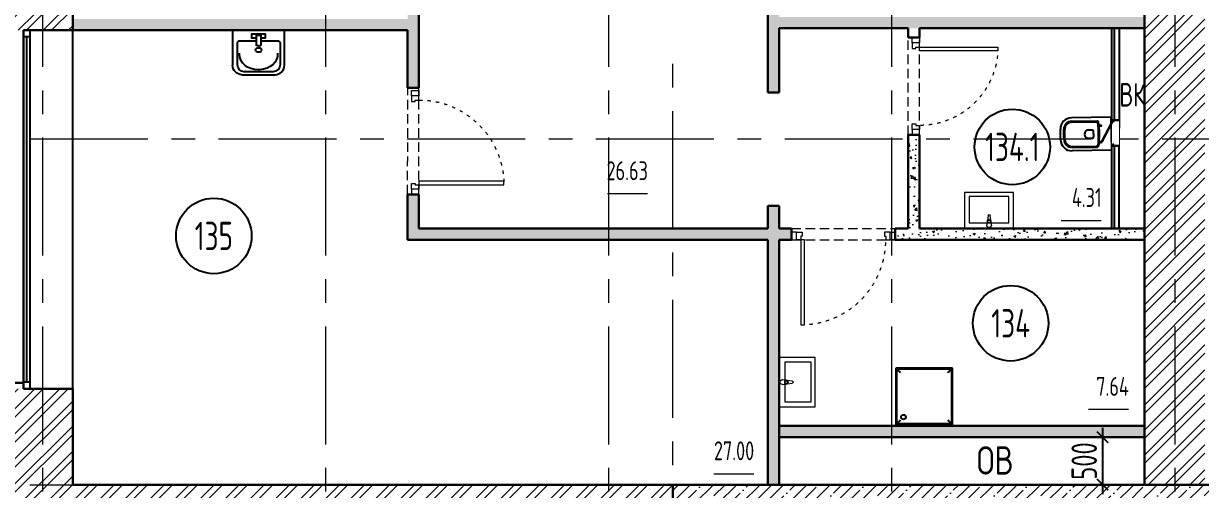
# Model space of a CAD drawing. Header units: millimetres. Extents: x -265044 to 366616, y 0 to 292181.
# Drawn here: x -212435 to -199961, y 82636 to 87572 of the extents above; entities that cross this region are included whole.
import ezdxf
from ezdxf import colors
from ezdxf.entities.mleader import LeaderData, LeaderLine
from ezdxf.enums import TextEntityAlignment as Align
from ezdxf.math import Vec2, Vec3

# ---------------------------------------------------------------- set-up
doc = ezdxf.new("R2010")
doc.units = ezdxf.units.MM
doc.header["$MEASUREMENT"] = 0
doc.set_wipeout_variables(frame=1)
doc.header["$PDMODE"] = 3
doc.header["$PDSIZE"] = -4
for name, pattern in [('ACAD_ISO03W100', [30, 12, -18]), ('ADSK_Штриховая_ш2 п1', [3, 2, -1]), ('CENTER', [2, 1.25, -0.25, 0.25, -0.25])]:
    doc.linetypes.add(name, pattern=pattern)
doc.layers.get('0').update_dxf_attribs({"color": 250, "lineweight": 9})
doc.layers.get('Defpoints').update_dxf_attribs({"color": 6})
for name, color, linetype, lineweight in [('АР_Двери', 5, 'Continuous', 18), ('АР_Маркер экспликации', 239, 'Continuous', 13), ('АР_Номер помещения', 1, 'Continuous', 25), ('АР_Оси', 193, 'Continuous', 9), ('АР_Отметки', 250, 'Continuous', 15), ('АР_Перегородки газоблок', 165, 'Continuous', 30), ('АР_Перегородки газоблок_Штрих', 165, 'Continuous', 5), ('АР_Помещения_площадь', 19, 'Continuous', 9), ('АР_Сущ Несущая стена', 202, 'Continuous', 30), ('АР_тонкая линия', 250, 'Continuous', 0), ('АР_Штриховка кирпич', 250, 'Continuous', 9), ('АР_Штриховка монолит', 250, 'Continuous', 9), ('Размер шахт', 95, 'Continuous', 9)]:
    doc.layers.add(name, color=color, linetype=linetype, lineweight=lineweight)
for name, color, linetype in [('АР_новое окно', 160, 'Continuous'), ('АР_Отверстия', 251, 'Continuous'), ('ТХ_сантехника', 253, 'Continuous')]:
    doc.layers.add(name, color=color, linetype=linetype)
doc.styles.add('ICOCPEUR', font='isocpeur.ttf')
doc.styles.add('ISOCPEUR', font='isocpeur.ttf', dxfattribs={"width": 0.7})
doc.styles.get("Standard").update_dxf_attribs({"font": 'isocpeur.ttf'})
doc.dimstyles.new('R_100', dxfattribs={"dimtxt": 270, "dimasz": 120, "dimexe": 100, "dimexo": 0, "dimgap": 60, "dimtad": 1, "dimdec": 0, "dimrnd": 5, "dimzin": 0, "dimdsep": 46, "dimtxsty": 'ISOCPEUR', "dimblk": 'ARCHTICK', "dimcen": 0, "dimdle": 100, "dimclrd": 256, "dimclre": 256, "dimclrt": 256, "dimadec": 0, "dimazin": 0, "dimtfac": 2, "dimtdec": 0, "dimtofl": 0, "dimtmove": 1, "dimatfit": 3, "dimfxl": 1, "dimtvp": 3, "dimtolj": 1, "dimtzin": 0, "dimarcsym": 0})
pattern_1 = [(50, (0, 0), (215.17805, -18.82564), [22.5, -247.5]), (355, (0, 0), (-41.6254, 225.65764), [18, -198]), (100.45144, (17.93, -1.57), (173.55265, 206.832), [19.12206, -210.34263]), (46.1842, (0, 60), (320.1724, -49.65578), [33.75, -371.25]), (96.63564, (26.68, 55.86), (280.3986, 292.2356), [28.6831, -315.51413]), (351.18416, (0, 60), (280.3986, 292.2356), [27, -297]), (21, (30, 45), (179.07212, -120.78567), [22.5, -247.5]), (326, (30, 45), (72.9946, 217.54501), [18, -198]), (71.45144, (44.92, 34.93), (252.06671, 96.75935), [19.12206, -210.34263]), (37.5, (0, 0), (3.647957, 99.868156), [0, -195.6, 0, -201, 0, -198.75]), (7.5, (0, 0), (78.92086, 118.323514), [0, -114.6, 0, -191.1, 0, -75.75]), (327.5, (-66.9, 0), (160.14673, -6.766462), [0, -75, 0, -234, 0, -310.5]), (317.5, (-96.9, 0), (174.95585, 30.031495), [0, -97.5, 0, -155.4, 0, -220.5])]
pattern_2 = [(45, (-1163480.52, 164822.8), (-132.58252, 132.58252), []), (45, (-1163392.13, 164822.8), (-132.58252, 132.58252), [])]

# ---------------------------------------------------------------- blocks, each defined once
blk = doc.blocks.new('*U14')
at = {"color": 8}
blk.add_lwpolyline([(100, 80), (100, 980), (140, 980), (140, 80)], close=True, dxfattribs=at)
for points in [[(0, 0), (0, 80), (55, 80), (55, 0), (0, 0)], [(55, 80), (55, 0), (115, 0), (115, 40), (100, 40), (100, 80), (55, 80)], [(1045, 80), (1045, 0), (985, 0), (985, 40), (1000, 40), (1000, 80), (1045, 80)], [(1100, 0), (1100, 80), (1045, 80), (1045, 0), (1100, 0)]]:
    blk.add_lwpolyline(points, dxfattribs=at)
at = {"color": 8, "linetype": 'ACAD_ISO03W100', "ltscale": 3}
blk.add_arc((100, 80), 900, 0, 90, dxfattribs=at)
blk = doc.blocks.new('*U1034')
at = {"color": 8}
blk.add_lwpolyline([(-100, 80), (-100, 910), (-140, 910), (-140, 80)], close=True, dxfattribs=at)
for points in [[(-1030, 0), (-1030, 80), (-975, 80), (-975, 0), (-1030, 0)], [(-975, 80), (-975, 0), (-915, 0), (-915, 40), (-930, 40), (-930, 80), (-975, 80)], [(-55, 80), (-55, 0), (-115, 0), (-115, 40), (-100, 40), (-100, 80), (-55, 80)], [(0, 0), (0, 80), (-55, 80), (-55, 0), (0, 0)]]:
    blk.add_lwpolyline(points, dxfattribs=at)
at = {"color": 8, "linetype": 'ACAD_ISO03W100', "ltscale": 3}
blk.add_arc((-100, 80), 830, 90, 180, dxfattribs=at)
blk = doc.blocks.new('*U13')
at = {"color": 8}
blk.add_lwpolyline([(-100, 80), (-100, 980), (-140, 980), (-140, 80)], close=True, dxfattribs=at)
for points in [[(-1100, 0), (-1100, 80), (-1045, 80), (-1045, 0), (-1100, 0)], [(-1045, 80), (-1045, 0), (-985, 0), (-985, 40), (-1000, 40), (-1000, 80), (-1045, 80)], [(-55, 80), (-55, 0), (-115, 0), (-115, 40), (-100, 40), (-100, 80), (-55, 80)], [(0, 0), (0, 80), (-55, 80), (-55, 0), (0, 0)]]:
    blk.add_lwpolyline(points, dxfattribs=at)
at = {"color": 8, "linetype": 'ACAD_ISO03W100', "ltscale": 3}
blk.add_arc((-100, 80), 900, 90, 180, dxfattribs=at)
blk = doc.blocks.new('*U161')
at = {"layer": 'АР_новое окно', "color": 8, "lineweight": 20}
for p, q in [((0, 3800), (-70, 3800)), ((0, 0), (-70, 0))]:
    blk.add_line(p, q, dxfattribs=at)
at = {"layer": 'АР_новое окно', "color": 8}
for p, q in [((-70, 3800), (-70, 0)), ((-70, 0), (-70, 3800)), ((0, 3800), (0, 0)), ((0, 3730), (-70, 3730)), ((-35, 3730), (-35, 70)), ((0, 70), (-70, 70))]:
    blk.add_line(p, q, dxfattribs=at)
blk = doc.blocks.new('*U69')
at = {"layer": 'АР_Номер помещения', "color": 8}
blk.add_circle((-16128, 3137), 400, dxfattribs=at)
at = {"layer": 'АР_Помещения_площадь', "color": 8}
blk.add_line((-15567, -841), (-15989, -841), dxfattribs=at)
at = {"color": 8, "style": 'ISOCPEUR', "width": 0.7, "flags": 1}
blk.add_attdef('КАТЕГОРИЯ', (-499, -2092), '', height=250, dxfattribs=at)
at = {"layer": 'АР_Номер помещения', "color": 8, "style": 'ISOCPEUR', "width": 0.7}
blk.add_attdef('НОМЕР_ПОМЕЩЕНИЯ', text='', height=300, dxfattribs=at).set_placement((-16128, 3137), align=Align.MIDDLE_CENTER)
at = {"layer": 'АР_Помещения_площадь', "color": 8, "lineweight": 30, "width": 0.7, "flags": 104}
blk.add_attdef('ИМЯ_ПОМЕЩЕНИЯ', text='', height=100, dxfattribs=at).set_placement((158, 1217), align=Align.MIDDLE_CENTER)
at = {"layer": 'АР_Помещения_площадь', "color": 8, "style": 'ISOCPEUR', "width": 0.7}
blk.add_attdef('ПЛОЩАДЬ_ПОМЕЩЕНИЯ', text='', height=200, dxfattribs=at).set_placement((-15562, -595), align=Align.MIDDLE_RIGHT)
blk = doc.blocks.new('*U70')
at = {"layer": 'АР_Номер помещения', "color": 8}
blk.add_circle((-18503, 2894), 400, dxfattribs=at)
at = {"layer": 'АР_Помещения_площадь', "color": 8}
blk.add_line((-12781, 371), (-13203, 371), dxfattribs=at)
at = {"color": 8, "style": 'ISOCPEUR', "width": 0.7, "flags": 1}
blk.add_attdef('КАТЕГОРИЯ', (-499, -2092), '', height=250, dxfattribs=at)
at = {"layer": 'АР_Номер помещения', "color": 8, "style": 'ISOCPEUR', "width": 0.7}
blk.add_attdef('НОМЕР_ПОМЕЩЕНИЯ', text='', height=300, dxfattribs=at).set_placement((-18503, 2894), align=Align.MIDDLE_CENTER)
at = {"layer": 'АР_Помещения_площадь', "color": 8, "lineweight": 30, "width": 0.7, "flags": 104}
blk.add_attdef('ИМЯ_ПОМЕЩЕНИЯ', text='', height=100, dxfattribs=at).set_placement((158, 1217), align=Align.MIDDLE_CENTER)
at = {"layer": 'АР_Помещения_площадь', "color": 8, "style": 'ISOCPEUR', "width": 0.7}
blk.add_attdef('ПЛОЩАДЬ_ПОМЕЩЕНИЯ', text='', height=200, dxfattribs=at).set_placement((-12776, 618), align=Align.MIDDLE_RIGHT)
blk = doc.blocks.new('_ArchTick')
at = {"color": 8, "linetype": 'ByBlock', "const_width": 0.15}
blk.add_lwpolyline([(-0.5, -0.5), (0.5, 0.5)], dxfattribs=at)
blk = doc.blocks.new('*D605')
at = {"layer": 'Defpoints', "color": 0, "lineweight": 13, "ltscale": 100, "transparency": 16777216}
for p in [(-201091, 83188), (-201141, 82686), (-200998, 82686)]:
    blk.add_point(p, dxfattribs=at)
at = {"layer": 'Размер шахт', "color": 8, "lineweight": -2, "ltscale": 100, "transparency": 16777216}
for p, q in [((-200998, 83288), (-200998, 82586)), ((-201091, 83188), (-200898, 83188)), ((-201141, 82686), (-200898, 82686))]:
    blk.add_line(p, q, dxfattribs=at)
at = {"layer": 'Размер шахт', "color": 8, "lineweight": -2, "ltscale": 100, "transparency": 16777216, "xscale": 120, "yscale": 120, "zscale": 120}
for p, rotation in [((-200998, 83188), 90), ((-200998, 82686), 270)]:
    blk.add_blockref('_ArchTick', p, dxfattribs=dict(at, rotation=rotation))
at = {"layer": 'Размер шахт', "color": 8, "ltscale": 100, "transparency": 16777216, "insert": (-201193, 82937), "char_height": 270, "attachment_point": 5, "rotation": 90, "style": 'ISOCPEUR'}
blk.add_mtext('\\A1;500', dxfattribs=at)
blk = doc.blocks.new('унитаз поликлиники')
at = {"color": 8}
for p, q in [((0, 175), (0, -175)), ((0, 175), (420, 175)), ((420, 139), (150, 139)), ((420, 129), (157, 129)), ((126, 87), (100, 87)), ((112, 73), (112, 100)), ((192, -34), (192, 34)), ((242, 44), (202, 44)), ((494, 57), (494, -57)), ((504, 55), (504, -55)), ((540, 55), (540, -55)), ((126, -87), (99, -86)), ((112, -73), (112, -100)), ((242, -44), (202, -44)), ((0, -175), (420, -175)), ((420, -139), (148, -139)), ((420, -129), (155, -129))]:
    blk.add_line(p, q, dxfattribs=at)
for centre, radius, start, end in [((420, 55), 120, 0, 90), ((420, 55), 83.5, 359.8619, 90.3335), ((420, 55), 74, 0, 90), ((242, 0), 43.7, 270, 90), ((420, -55), 120, 270, 0), ((420, -55), 84, 270, 0), ((420, -55), 74, 270, 358.4018)]:
    blk.add_arc(centre, radius, start, end, dxfattribs=at)
at = {"color": 8, "extrusion": (0, 0, -1)}
for centre, major_axis, ratio, start_param, end_param in [((1158, 0), (-731, -726), 0.993775, 0.659849, 0.910919), ((150, 127), (-5.6, -10.5), 0.821373, 1.269211, 2.570669), ((154, 120), (-5.61, -7.72), 0.798093, 1.232924, 2.686723), ((112, 87), (3.55, 3.55), 1, 5.504025, 11.78721), ((984, 0), (-23, -941), 0.89728, 1.422258, 1.677847), ((155, -117), (5.3, -10.4), 0.842984, 0.549902, 1.8819), ((202, -33), (4.12, -9.49), 0.964797, 0.42926, 1.943413), ((148, -127), (5.4, -10.4), 0.836443, 0.56114, 1.877577)]:
    blk.add_ellipse(centre, major_axis=major_axis, ratio=ratio, start_param=start_param, end_param=end_param, dxfattribs=at)
at = {"color": 8}
for centre, major_axis, ratio, start_param, end_param in [((202, 33), (4.12, 9.49), 0.964797, 0.42926, 1.943413), ((112, -87), (3.54, -3.55), 1, 5.504025, 11.78721)]:
    blk.add_ellipse(centre, major_axis=major_axis, ratio=ratio, start_param=start_param, end_param=end_param, dxfattribs=at)
blk = doc.blocks.new('Из_буфера27431')
at = {"color": 8, "linetype": 'Continuous', "lineweight": 5}
for p, q in [((-139, 11), (-86, 18)), ((-139, 11), (-86, 18)), ((-76, 21), (-34, 25)), ((-76, 21), (-34, 25)), ((-59, 14), (-74, 14)), ((-59, 14), (-74, 14)), ((-59, -14), (-59, 14)), ((-59, -14), (-59, 14)), ((-86, -18), (-139, -11)), ((-86, -18), (-139, -11)), ((-34, -25), (-76, -21)), ((-34, -25), (-76, -21)), ((-74, -14), (-59, -14)), ((-74, -14), (-59, -14))]:
    blk.add_line(p, q, dxfattribs=at)
for points in [[(0, -260), (-380, -260), (-380, 260), (0, 260)], [(-59, -210), (-339, -210), (-339, 210), (-59, 210)], [(-59, -210), (-339, -210), (-339, 210), (-59, 210)]]:
    blk.add_lwpolyline(points, close=True, dxfattribs=at)
for centre, radius, start, end in [((-137, 0), 11.2, 97.1389, 262.8611), ((-137, 0), 11.2, 97.1389, 262.8611), ((-74, 0), 21.1, 122.771, 237.229), ((-74, 0), 21.1, 122.771, 237.229), ((-74, 0), 13.6, 90, 270), ((-74, 0), 13.6, 90, 270), ((-74, 0), 21.1, 95.1696, 122.771), ((-74, 0), 21.1, 95.1696, 122.771), ((-34, 0), 25, 270, 90), ((-34, 0), 25, 270, 90), ((-74, 0), 21.1, 237.229, 264.8304), ((-74, 0), 21.1, 237.229, 264.8304)]:
    blk.add_arc(centre, radius, start, end, dxfattribs=at)
blk = doc.blocks.new('Из_буфера30949')
at = {"color": 8}
for p, q in [((-600, 0), (-600, 600)), ((-600, 600), (0, 600)), ((-590, 590), (-590, 10)), ((-10, 590), (-590, 590)), ((-10, 10), (-10, 590)), ((0, 600), (0, 0)), ((0, 0), (-600, 0)), ((-590, 10), (-10, 10))]:
    blk.add_line(p, q, dxfattribs=at)
for start, end in [(90, 270), (270, 90)]:
    blk.add_arc((-80, 80), 25, start, end, dxfattribs=at)
for points, knots in [([(-550, 550), (-553, 554), (-559, 559), (-565, 565), (-569, 569), (-572, 572), (-575, 575), (-578, 578), (-580, 580), (-582, 582), (-585, 585), (-587, 587), (-589, 589), (-590, 590), (-590, 590)], [0, 0, 0, 0, 0.166667, 0.25, 0.333333, 0.375, 0.416667, 0.5, 0.541667, 0.583333, 0.666667, 0.75, 0.833333, 1, 1, 1, 1]), ([(-50, 550), (-46, 553), (-41, 559), (-35, 565), (-31, 569), (-28, 572), (-25, 575), (-22, 578), (-20, 580), (-18, 582), (-15, 585), (-13, 587), (-11, 589), (-10, 590), (-10, 590)], [0, 0, 0, 0, 0.166667, 0.25, 0.333333, 0.375, 0.416667, 0.5, 0.541667, 0.583333, 0.666667, 0.75, 0.833333, 1, 1, 1, 1]), ([(-550, 50), (-554, 47), (-559, 41), (-565, 35), (-569, 31), (-572, 28), (-575, 25), (-578, 22), (-580, 20), (-582, 18), (-585, 15), (-587, 13), (-589, 11), (-590, 10), (-590, 10)], [0, 0, 0, 0, 0.166667, 0.25, 0.333333, 0.375, 0.416667, 0.5, 0.541667, 0.583333, 0.666667, 0.75, 0.833333, 1, 1, 1, 1]), ([(-10, 10), (-10, 10), (-11, 11), (-13, 13), (-15, 15), (-18, 18), (-20, 20), (-22, 22), (-25, 25), (-28, 28), (-31, 31), (-35, 35), (-41, 41), (-47, 46), (-50, 50)], [-1, -1, -1, -1, -0.833333, -0.75, -0.666667, -0.583333, -0.541667, -0.5, -0.416667, -0.375, -0.333333, -0.25, -0.166667, 0, 0, 0, 0])]:
    blk.add_open_spline(points, degree=3, knots=knots, dxfattribs=at)
blk = doc.blocks.new('раковина большая')
at = {"color": 8}
for points in [[(0, 275), (-371, 275)], [(0, 275), (0, -275)], [(-439, -154), (-439, 154)], [(-365, 222), (-132, 222)], [(-111, 191), (-111, 21)], [(-164, 16), (-159, 21), (-53, 21), (-53, -26), (-159, -26)], [(-79, -26), (-79, -74), (-42, -74), (-42, 74), (-79, 74), (-79, 21)], [(-111, -26), (-111, -196)], [(-132, -228), (-365, -228)]]:
    blk.add_lwpolyline(points, dxfattribs=at)
blk.add_lwpolyline([(-471, 175), (-471, -175, 0.414612), (-371, -275), (0, -275)], format="xyb", dxfattribs=at)
for points in [[(-471, 175), (-471, 228), (-424, 275), (-371, 275)], [(-439, 154), (-439, 191), (-408, 222), (-365, 222)], [(-418, 0), (-418, 116), (-344, 206), (-254, 201)], [(-254, 201), (-249, 201), (-249, 201), (-244, 201)], [(-132, 222), (-122, 222), (-111, 212), (-111, 191)], [(-418, -11), (-418, -11), (-418, -5), (-418, 0)], [(-233, 0), (-233, 16), (-222, 32), (-212, 32)], [(-212, -32), (-222, -32), (-233, -21), (-233, 0)], [(-212, 32), (-196, 32), (-185, 16), (-185, 0)], [(-185, 0), (-185, -21), (-196, -32), (-212, -32)], [(-159, -26), (-169, -16), (-169, 0), (-164, 16)], [(-244, -201), (-339, -212), (-413, -127), (-418, -11)], [(-365, -228), (-408, -228), (-439, -196), (-439, -154)], [(-111, -196), (-111, -212), (-122, -228), (-132, -228)]]:
    blk.add_open_spline(points, degree=3, dxfattribs=at)
blk = doc.blocks.new('*U922')
at = {"layer": 'АР_Номер помещения', "color": 8}
blk.add_circle((-17373, 1251), 400, dxfattribs=at)
at = {"layer": 'АР_Помещения_площадь', "color": 8}
blk.add_line((-16432, 469), (-16854, 469), dxfattribs=at)
at = {"color": 8, "style": 'ISOCPEUR', "width": 0.7, "flags": 1}
blk.add_attdef('КАТЕГОРИЯ', (-499, -2092), '', height=250, dxfattribs=at)
at = {"layer": 'АР_Номер помещения', "color": 8, "style": 'ISOCPEUR', "width": 0.7}
blk.add_attdef('НОМЕР_ПОМЕЩЕНИЯ', text='', height=300, dxfattribs=at).set_placement((-17373, 1251), align=Align.MIDDLE_CENTER)
at = {"layer": 'АР_Помещения_площадь', "color": 8, "lineweight": 30, "width": 0.7, "flags": 104}
blk.add_attdef('ИМЯ_ПОМЕЩЕНИЯ', text='', height=100, dxfattribs=at).set_placement((158, 1217), align=Align.MIDDLE_CENTER)
at = {"layer": 'АР_Помещения_площадь', "color": 8, "style": 'ISOCPEUR', "width": 0.7}
blk.add_attdef('ПЛОЩАДЬ_ПОМЕЩЕНИЯ', text='', height=200, dxfattribs=at).set_placement((-16427, 716), align=Align.MIDDLE_RIGHT)
blk = doc.blocks.new('*U923')
at = {"layer": 'АР_Номер помещения', "color": 8}
blk.add_circle((-17741, 1625), 400, dxfattribs=at)
at = {"layer": 'АР_Помещения_площадь', "color": 8}
blk.add_line((-16493, 710), (-16915, 710), dxfattribs=at)
at = {"color": 8, "style": 'ISOCPEUR', "width": 0.7, "flags": 1}
blk.add_attdef('КАТЕГОРИЯ', (-499, -2092), '', height=250, dxfattribs=at)
at = {"layer": 'АР_Номер помещения', "color": 8, "style": 'ISOCPEUR', "width": 0.7}
blk.add_attdef('НОМЕР_ПОМЕЩЕНИЯ', text='', height=300, dxfattribs=at).set_placement((-17741, 1625), align=Align.MIDDLE_CENTER)
at = {"layer": 'АР_Помещения_площадь', "color": 8, "lineweight": 30, "width": 0.7, "flags": 104}
blk.add_attdef('ИМЯ_ПОМЕЩЕНИЯ', text='', height=100, dxfattribs=at).set_placement((158, 1217), align=Align.MIDDLE_CENTER)
at = {"layer": 'АР_Помещения_площадь', "color": 8, "style": 'ISOCPEUR', "width": 0.7}
blk.add_attdef('ПЛОЩАДЬ_ПОМЕЩЕНИЯ', text='', height=200, dxfattribs=at).set_placement((-16488, 956), align=Align.MIDDLE_RIGHT)
blk = doc.blocks.new('_DotSmall')
at = {"color": 8, "linetype": 'ByBlock', "const_width": 0.5}
blk.add_lwpolyline([(-0.0625, 0, 1), (0.0625, 0, 1)], format="xyb", close=True, dxfattribs=at)
blk = doc.blocks.new('*U1544')
at = {"color": 8}
blk.add_wipeout([(-565, 60), (445, 60), (445, -218), (-565, -218)], dxfattribs=at)
for p, q in [((-530, 60), (-565, 60)), ((-550, 60), (-550, -10)), ((-550, -10), (-550, 60)), ((-510, 60), (-530, 60)), ((-510, 20), (-510, 60)), ((-500, 20), (-510, 20)), ((-500, -10), (-500, 20)), ((380, -10), (380, 20)), ((380, 20), (390, 20)), ((390, 20), (390, 60)), ((390, 60), (410, 60)), ((410, 60), (445, 60)), ((430, 60), (430, -10)), ((430, -10), (430, 60)), ((-565, -10), (-530, -10)), ((-530, -10), (-500, -10)), ((410, -10), (380, -10)), ((445, -10), (410, -10))]:
    blk.add_line(p, q, dxfattribs=at)
at = {"color": 8, "lineweight": 30}
for p, q in [((-565, 60), (-565, -218)), ((445, 60), (445, -218))]:
    blk.add_line(p, q, dxfattribs=at)
at = {"color": 8}
blk.add_lwpolyline([(389, 60), (370, 25), (-424, 448), (-406, 483)], close=True, dxfattribs=at)

msp = doc.modelspace()

# ---------------------------------------------------------------- hatches: boundary and pattern name
at = {"layer": 'АР_Перегородки газоблок_Штрих', "ltscale": 100}
h = msp.add_hatch(dxfattribs=at)
h.set_pattern_fill('AR-CONC', color=8, scale=30)
h.set_pattern_definition(pattern_1)
h.paths.add_polyline_path([(-204426.4, 91815.7), (-201957.5, 91815.7), (-201957.5, 91935.7), (-205778.8, 91935.7), (-205778.8, 91815.7), (-204546.4, 91815.7), (-204546.4, 86840.6), (-204426.4, 86840.6), (-204426.4, 87522.7), (-200554.9, 87522.7), (-200554, 87523.6), (-200554, 87642.7), (-204426.4, 87642.7)])
h = msp.add_hatch(dxfattribs=at)
h.set_pattern_fill('AR-CONC', color=8, scale=30)
h.set_pattern_definition(pattern_1)
h.paths.add_polyline_path([(-208243.8, 90434.9), (-208363.8, 90434.9), (-208362.9, 87620.7), (-211914, 87620.7), (-211914, 87500.7), (-208364.4, 87500.7), (-208363.8, 86892), (-208243.8, 86892)])
h = msp.add_hatch(dxfattribs=at)
h.set_pattern_fill('AR-CONC', color=8, scale=30)
h.set_pattern_definition(pattern_1)
h.paths.add_polyline_path([(-200554, 85400.7), (-202937.9, 85401), (-202937.5, 86422.6), (-202948.3, 86422.7), (-202938, 86422.7), (-202937.5, 86422.7), (-202938, 86422.7), (-202948.3, 86422.7), (-202937.5, 86422.7), (-203057.1, 86422.6), (-203057.9, 85400.9), (-203196, 85400.7), (-203196, 85280.7), (-200554, 85280.7)])
h = msp.add_hatch(dxfattribs=at)
h.set_pattern_fill('AR-CONC', color=8, scale=30)
h.set_pattern_definition(pattern_1)
h.paths.add_polyline_path([(-204296, 85400.7), (-204426.3, 85400.7), (-204426.4, 85640.6), (-204546.4, 85640.6), (-204546.3, 85400.7), (-208243.8, 85400.7), (-208243.8, 85762), (-208363.8, 85761.9), (-208363.8, 85280.7), (-204546.3, 85280.7), (-204546.3, 82685.7), (-204426.3, 82685.7), (-204426.3, 83273.1), (-204426.3, 83188.1), (-200554.5, 83188), (-200553.8, 83308.1), (-204426.6, 83308.1), (-204426.3, 85280.7), (-204296, 85280.7)])
at = {"layer": 'АР_Штриховка кирпич', "ltscale": 100}
h = msp.add_hatch(dxfattribs=at)
h.set_pattern_fill('ANSI32', color=8, scale=500)
h.set_pattern_definition(pattern_2)
h.paths.add_polyline_path([(-198373.9, 91935.3), (-200554, 91935.7), (-200553.9, 82685.8), (-199913.9, 82685.6), (-199914, 91294.9), (-198373.9, 91296.1)])
h = msp.add_hatch(dxfattribs=at)
h.set_pattern_fill('ANSI32', color=8, scale=500)
h.set_pattern_definition(pattern_2)
h.paths.add_polyline_path([(-211914, 89700.7), (-212554, 89700.7), (-212554, 87500.7), (-211914, 87500.7)])
h = msp.add_hatch(dxfattribs=at)
h.set_pattern_fill('ANSI32', color=8, scale=500)
h.set_pattern_definition(pattern_2)
h.paths.add_polyline_path([(-211914.1, 83700.7), (-212554, 83700.7), (-212554, 82045.7), (-205553.9, 82045.7), (-205553.9, 82685.7), (-211914, 82685.7)])
at = {"layer": 'АР_Штриховка монолит', "ltscale": 100}
h = msp.add_hatch(dxfattribs=at)
h.set_pattern_fill('ANSI35', color=8, scale=700)
h.set_pattern_definition([(45, (-1150550.45, 130919.27), (-123.743687, 123.743687), []), (45, (-1150426.7, 130919.27), (-123.743687, 123.743687), [218.75, -43.75, 0, -43.75])])
h.paths.add_polyline_path([(-205353.9, 82485.7), (-198978.9, 82485.7), (-198978.9, 74660.8), (-198778.9, 74660.8), (-198778.9, 82485.7), (-197118.3, 82485.7), (-197118.3, 82685.7), (-205553.8, 82685.7), (-205553.9, 82485.7), (-205353.9, 82485.7)])

# ---------------------------------------------------------------- linework, layer by layer
at = {"layer": 'АР_новое окно', "color": 8}
msp.add_line((-211914, 83700.7), (-211914, 87500.7), dxfattribs=at)
at = {"layer": 'АР_Оси', "color": 8, "linetype": 'CENTER', "ltscale": 1000}
for p, q in [((-212233.9, 134363.2), (-212233.9, 78630.8)), ((-209233.9, 134363.2), (-209233.9, 78630.8)), ((-206233.9, 134363.2), (-206233.9, 78630.8)), ((-203233.9, 134363.2), (-203233.8, 80207.5)), ((-200233.9, 134363.2), (-200233.9, 78630.8)), ((-205553.9, 53394.4), (-205553.9, 87278.3)), ((-224367.6, 86350.7), (-141189.2, 86350.7)), ((-224367.6, 82685.7), (-140770.4, 82685.7))]:
    msp.add_line(p, q, dxfattribs=at)
at = {"layer": 'АР_Перегородки газоблок', "color": 8, "ltscale": 100}
for points in [[(-204546.4, 86840.6), (-204546.4, 91815.7)], [(-208243.8, 90434.9), (-208243.8, 86892)], [(-211914, 87500.7), (-208364.4, 87500.7)], [(-208363.8, 86892), (-208364.4, 87500.7)], [(-204426.4, 87522.7), (-204426.4, 86840.6)], [(-203057.5, 87522.7), (-204426.4, 87522.7)], [(-203057.5, 87422.7), (-203057.5, 87522.7)], [(-200554, 87522.7), (-202937.5, 87522.7)], [(-202937.5, 87522.7), (-202937.5, 87522.7)], [(-202937.5, 87522.7), (-202937.5, 87422.7)], [(-202937.5, 87422.7), (-203057.5, 87422.7)], [(-208243.8, 86892), (-208363.8, 86892)], [(-204426.4, 86840.6), (-204546.4, 86840.6)], [(-203057.5, 86392.8), (-202937.5, 86392.7)], [(-203057.5, 85400.7), (-203057.5, 86392.8)], [(-202937.5, 85400.7), (-202937.5, 86392.7)], [(-208363.8, 85761.9), (-208243.8, 85762)], [(-208363.8, 85280.7), (-208363.8, 85761.9)], [(-208243.8, 85762), (-208243.8, 85400.7)], [(-204546.3, 85400.7), (-204546.4, 85640.6)], [(-204546.4, 85640.6), (-204426.4, 85640.6)], [(-204426.4, 85640.6), (-204426.3, 85400.7)], [(-204546.3, 85400.7), (-208243.8, 85400.7)], [(-204296, 85400.7), (-204426.3, 85400.7)], [(-204296, 85280.7), (-204296, 85400.7)], [(-203196, 85280.7), (-203196, 85400.7)], [(-203057.5, 85400.7), (-203196, 85400.7)], [(-200554, 85400.7), (-202937.5, 85400.7)], [(-204546.3, 85280.7), (-208363.8, 85280.7)], [(-204546.3, 82685.7), (-204546.3, 85280.7)], [(-204426.3, 85280.7), (-204426.3, 83273.1)], [(-204296, 85280.7), (-204426.3, 85280.7)], [(-200554, 85280.7), (-203196, 85280.7)], [(-204426.3, 83308.1), (-200554, 83308.1)], [(-204426.3, 83273.1), (-204426.3, 82685.7)], [(-204426.3, 83188.1), (-200554, 83188.1)]]:
    msp.add_lwpolyline(points, dxfattribs=at)
at = {"layer": 'АР_Перегородки газоблок', "color": 8, "lineweight": 25, "ltscale": 100}
for points in [[(-200899.8, 85400.8), (-200899.1, 87522.7)], [(-200874.1, 87522.7), (-200874.8, 85400.8)], [(-200824.1, 87522.7), (-200824.8, 85400.8)]]:
    msp.add_lwpolyline(points, dxfattribs=at)
at = {"layer": 'АР_Сущ Несущая стена', "color": 8, "ltscale": 100}
for p, q in [((-200554, 82685.7), (-200554, 91935.7)), ((-211914, 87500.7), (-211914, 89700.7)), ((-212435.1, 87500.7), (-211914, 87500.7)), ((-212435.1, 87500.7), (-211914, 87500.7)), ((-212435.1, 87435.7), (-212435.1, 87500.7)), ((-212435.1, 83765.7), (-212554, 83765.7)), ((-212435.1, 83700.7), (-212435.1, 83765.7)), ((-212435.1, 83700.7), (-211914, 83700.7)), ((-212435.1, 83700.7), (-211914, 83700.7)), ((-211914, 82685.7), (-211914, 83700.7)), ((-211914, 82685.7), (-197118.3, 82685.7)), ((-205553.9, 64815.7), (-205553.9, 82685.7))]:
    msp.add_line(p, q, dxfattribs=at)
at = {"layer": 'АР_Сущ Несущая стена', "color": 8, "lineweight": 15, "ltscale": 100}
msp.add_line((-212435.1, 83700.7), (-212435.1, 87500.7), dxfattribs=at)
at = {"layer": 'АР_тонкая линия', "color": 8, "linetype": 'ADSK_Штриховая_ш2 п1', "ltscale": 50}
for p, q in [((-203057.5, 86392.7), (-203057.2, 87522.7)), ((-202938, 86392.8), (-202937.5, 87522.8)), ((-208363.8, 85761.9), (-208363.5, 86891.9)), ((-208244.2, 85762), (-208243.8, 86892)), ((-204296.1, 85400.7), (-203166, 85400.5)), ((-204296, 85280.7), (-203166, 85280.3))]:
    msp.add_line(p, q, dxfattribs=at)

# ---------------------------------------------------------------- block references
at = {"layer": 'АР_Двери', "color": 8, "xscale": -1, "rotation": 270}
for name, p in [('*U1034', (-203017.5, 87422.7)), ('*U14', (-208323.6, 85761.7))]:
    msp.add_blockref(name, p, dxfattribs=at)
at = {"layer": 'АР_Двери', "color": 8, "rotation": 180}
msp.add_blockref('*U13', (-204296, 85360.7), dxfattribs=at)
at = {"layer": 'АР_Маркер экспликации', "color": 8}
ref = msp.add_blockref('*U69', (-190256, 86607.2), dxfattribs=at)
ref.add_attrib('НОМЕР_ПОМЕЩЕНИЯ', '137', dxfattribs={"layer": 'АР_Номер помещения', "color": 8, "height": 300, "style": 'ISOCPEUR', "width": 0.7}).set_placement((-206383.9, 89744.1), align=Align.MIDDLE_CENTER)
ref.add_attrib('ПЛОЩАДЬ_ПОМЕЩЕНИЯ', '26.63', dxfattribs={"layer": 'АР_Помещения_площадь', "color": 8, "height": 200, "style": 'ISOCPEUR', "width": 0.7}).set_placement((-205817.7, 86012.3), align=Align.MIDDLE_RIGHT)
ref = msp.add_blockref('*U922', (-184581.8, 85013.2), dxfattribs=at)
ref.add_attrib('НОМЕР_ПОМЕЩЕНИЯ', '134.1', dxfattribs={"layer": 'АР_Номер помещения', "color": 8, "height": 300, "style": 'ISOCPEUR', "width": 0.7}).set_placement((-201954.8, 86264.1), align=Align.MIDDLE_CENTER)
ref.add_attrib('ПЛОЩАДЬ_ПОМЕЩЕНИЯ', '4.31', dxfattribs={"layer": 'АР_Помещения_площадь', "color": 8, "height": 200, "style": 'ISOCPEUR', "width": 0.7}).set_placement((-201008.9, 85728.9), align=Align.MIDDLE_RIGHT)
ref = msp.add_blockref('*U70', (-191915.2, 82427.5), dxfattribs=at)
ref.add_attrib('НОМЕР_ПОМЕЩЕНИЯ', '135', dxfattribs={"layer": 'АР_Номер помещения', "color": 8, "height": 300, "style": 'ISOCPEUR', "width": 0.7}).set_placement((-210417.8, 85321.1), align=Align.MIDDLE_CENTER)
ref.add_attrib('ПЛОЩАДЬ_ПОМЕЩЕНИЯ', '27.00', dxfattribs={"layer": 'АР_Помещения_площадь', "color": 8, "height": 200, "style": 'ISOCPEUR', "width": 0.7}).set_placement((-204690.9, 83045.2), align=Align.MIDDLE_RIGHT)
ref = msp.add_blockref('*U923', (-184231.7, 82771.3), dxfattribs=at)
ref.add_attrib('НОМЕР_ПОМЕЩЕНИЯ', '134', dxfattribs={"layer": 'АР_Номер помещения', "color": 8, "height": 300, "style": 'ISOCPEUR', "width": 0.7}).set_placement((-201972.5, 84396.1), align=Align.MIDDLE_CENTER)
ref.add_attrib('ПЛОЩАДЬ_ПОМЕЩЕНИЯ', '7.64', dxfattribs={"layer": 'АР_Помещения_площадь', "color": 8, "height": 200, "style": 'ISOCPEUR', "width": 0.7}).set_placement((-200719.8, 83727.4), align=Align.MIDDLE_RIGHT)
at = {"layer": 'АР_новое окно', "color": 8, "xscale": -1, "rotation": 180}
msp.add_blockref('*U161', (-212365.1, 87500.7), dxfattribs=at)
at = {"layer": 'ТХ_сантехника', "color": 8, "ltscale": 100, "rotation": 90}
msp.add_blockref('раковина большая', (-209944.7, 87500.7), dxfattribs=at)
at = {"layer": 'ТХ_сантехника', "color": 8, "rotation": 180.8645356381789}
msp.add_blockref('унитаз поликлиники', (-200904.4, 86404.4), dxfattribs=at)
at = {"layer": 'ТХ_сантехника', "color": 8, "ltscale": 100, "xscale": -1}
for p, rotation in [((-202201.3, 85400.5), 90), ((-204426.2, 83772.6), 359.9839043377586)]:
    msp.add_blockref('Из_буфера27431', p, dxfattribs=dict(at, rotation=rotation))
at = {"layer": 'ТХ_сантехника', "color": 8, "ltscale": 75, "xscale": -1}
msp.add_blockref('Из_буфера30949', (-203189.6, 83321.8), dxfattribs=at)

# ---------------------------------------------------------------- texts
at = {"layer": 'АР_Отверстия', "color": 8, "ltscale": 100, "attachment_point": 5, "line_spacing_factor": 0.7, "style": 'ICOCPEUR'}
for s, insert, char_height in [('\\A1;{\\W0.7;ВК}', (-200680.2, 86817.2), 250), ('\\A1;{\\W0.8;ОВ}', (-202137.7, 82943.1), 300)]:
    msp.add_mtext(s, dxfattribs=dict(at, insert=insert, char_height=char_height))

# ---------------------------------------------------------------- dimensions: what is measured, and where the dimension line sits
at = {"layer": 'Размер шахт', "color": 8, "ltscale": 100}
dim = msp.add_linear_dim(base=(-200997.9, 82685.7), p1=(-201090.7, 83188.1), p2=(-201140.6, 82685.7), angle=90, dimstyle='R_100', override={"dimpost": '\\X', "dimclrd": 8, "dimclre": 8, "dimclrt": 8, "dimfxl": 300, "dimarcsym": 1}, dxfattribs=at)
dim.commit()
dim.dimension.update_dxf_attribs({"geometry": '*D605', "text_midpoint": (-201192.9, 82936.9)})

# ---------------------------------------------------------------- leaders
at = {"layer": 'АР_Отметки', "color": 8}
ml = msp.add_multileader_mtext('Standard', dxfattribs=at)
ml.set_content('%%P0,000', color=8, style='ISOCPEUR')
ml.set_leader_properties(color=8, linetype='Continuous', lineweight=-1)
ml.set_arrow_properties(name='DOTSMALL')
ml.build(insert=Vec2(0, 0))
ml.multileader.update_dxf_attribs({"has_text_frame": 1, "text_left_attachment_type": 4, "text_right_attachment_type": 4, "dogleg_length": 100, "arrow_head_size": 180})
ctx = ml.context
ctx.base_point, ctx.char_height, ctx.arrow_head_size, ctx.landing_gap_size, ctx.plane_origin = Vec3(-202684.2, 121780.9, -0.2), 250, 180, 50, Vec3(-205755.3, 120191.3, -0.2)
ctx.left_attachment, ctx.right_attachment = 4, 4
notes = []
notes.append((ctx, [(0, (0, 0, 0), (0, 0), (1, 0), 1, [])]))
ctx.mtext.insert, ctx.mtext.width, ctx.mtext.line_spacing_style, ctx.mtext.flow_direction = Vec3(-202634.2, 122114.2, -0.2), 852.697, 2, 5
ml = msp.add_multileader_mtext('Standard', dxfattribs=at)
ml.set_content('%%P0,000', color=8, style='ISOCPEUR')
ml.set_leader_properties(color=8, linetype='Continuous', lineweight=-1)
ml.set_arrow_properties(name='DOTSMALL')
ml.build(insert=Vec2(0, 0))
ml.multileader.update_dxf_attribs({"has_text_frame": 1, "text_left_attachment_type": 4, "text_right_attachment_type": 4, "dogleg_length": 100, "arrow_head_size": 180})
ctx = ml.context
ctx.base_point, ctx.char_height, ctx.arrow_head_size, ctx.landing_gap_size, ctx.plane_origin = Vec3(-210956.5, 105207.4), 250, 180, 50, Vec3(-213117.7, 104258.7)
ctx.left_attachment, ctx.right_attachment = 4, 4
notes.append((ctx, [(0, (0, 0, 0), (0, 0), (1, 0), 1, [])]))
ctx.mtext.insert, ctx.mtext.width, ctx.mtext.line_spacing_style, ctx.mtext.flow_direction = Vec3(-210906.5, 105540.8), 852.697, 2, 5
ml = msp.add_multileader_mtext('Standard', dxfattribs=at)
ml.set_content('%%P0,000', color=8, style='ISOCPEUR')
ml.set_leader_properties(color=8, linetype='Continuous', lineweight=-1)
ml.set_arrow_properties(name='DOTSMALL')
ml.build(insert=Vec2(0, 0))
ml.multileader.update_dxf_attribs({"has_text_frame": 1, "text_left_attachment_type": 4, "text_right_attachment_type": 4, "dogleg_length": 100, "arrow_head_size": 180})
ctx = ml.context
ctx.base_point, ctx.char_height, ctx.arrow_head_size, ctx.landing_gap_size, ctx.plane_origin = Vec3(-214349.8, 102516.7), 250, 180, 50, Vec3(-217420.9, 100927.1)
ctx.left_attachment, ctx.right_attachment = 4, 4
notes.append((ctx, [(0, (0, 0, 0), (0, 0), (1, 0), 1, [])]))
ctx.mtext.insert, ctx.mtext.width, ctx.mtext.line_spacing_style, ctx.mtext.flow_direction = Vec3(-214299.8, 102850), 852.697, 2, 5
ml = msp.add_multileader_mtext('Standard', dxfattribs=at)
ml.set_content('-2,500', color=8, style='ISOCPEUR')
ml.set_leader_properties(color=8, linetype='Continuous', lineweight=-1)
ml.set_arrow_properties(name='DOTSMALL')
ml.build(insert=Vec2(0, 0))
ml.multileader.update_dxf_attribs({"has_text_frame": 1, "text_left_attachment_type": 4, "text_right_attachment_type": 4, "dogleg_length": 100, "arrow_head_size": 180})
ctx = ml.context
ctx.base_point, ctx.char_height, ctx.arrow_head_size, ctx.landing_gap_size, ctx.plane_origin = Vec3(-213774.6, 100681.9), 250, 180, 50, Vec3(-215935.9, 100090.7)
ctx.left_attachment, ctx.right_attachment = 4, 4
notes.append((ctx, [(0, (0, 0, 0), (0, 0), (1, 0), 1, [])]))
ctx.mtext.insert, ctx.mtext.width, ctx.mtext.line_spacing_style, ctx.mtext.flow_direction = Vec3(-213724.6, 101015.2), 852.697, 2, 5
ml = msp.add_multileader_mtext('Standard', dxfattribs=at)
ml.set_content('-0,880', color=8, style='ISOCPEUR')
ml.set_leader_properties(color=8, linetype='Continuous', lineweight=-1)
ml.set_arrow_properties(name='DOTSMALL')
ml.build(insert=Vec2(0, 0))
ml.multileader.update_dxf_attribs({"has_text_frame": 1, "text_left_attachment_type": 4, "text_right_attachment_type": 4, "dogleg_length": 100, "arrow_head_size": 180})
ctx = ml.context
ctx.base_point, ctx.char_height, ctx.arrow_head_size, ctx.landing_gap_size, ctx.plane_origin = Vec3(-213834.7, 97124.7, 0), 250, 180, 50, Vec3(-216149.9, 96698.7, 0)
ctx.left_attachment, ctx.right_attachment = 4, 4
notes.append((ctx, [(0, (0, 0, 0), (0, 0), (1, 0), 1, [])]))
ctx.mtext.insert, ctx.mtext.width, ctx.mtext.line_spacing_style, ctx.mtext.flow_direction = Vec3(-213784.7, 97458, 0), 525.177, 2, 5
ml = msp.add_multileader_mtext('Standard', dxfattribs=at)
ml.set_content('%%P0,000', color=8, style='ISOCPEUR')
ml.set_leader_properties(color=8, linetype='Continuous', lineweight=-1)
ml.set_arrow_properties(name='DOTSMALL')
ml.build(insert=Vec2(0, 0))
ml.multileader.update_dxf_attribs({"has_text_frame": 1, "text_left_attachment_type": 4, "text_right_attachment_type": 4, "dogleg_length": 100, "arrow_head_size": 180})
ctx = ml.context
ctx.base_point, ctx.char_height, ctx.arrow_head_size, ctx.landing_gap_size, ctx.plane_origin = Vec3(-213792, 95209.1, 0), 250, 180, 50, Vec3(-216863.1, 93619.6, 0)
ctx.left_attachment, ctx.right_attachment = 4, 4
notes.append((ctx, [(0, (0, 0, 0), (0, 0), (1, 0), 1, [])]))
ctx.mtext.insert, ctx.mtext.width, ctx.mtext.line_spacing_style, ctx.mtext.flow_direction = Vec3(-213742, 95542.4, 0), 852.697, 2, 5
ml = msp.add_multileader_mtext('Standard', dxfattribs=at)
ml.set_content('0,000', color=8, style='ISOCPEUR')
ml.set_leader_properties(color=8, linetype='Continuous', lineweight=-1)
ml.set_arrow_properties(name='DOTSMALL')
ml.build(insert=Vec2(0, 0))
ml.multileader.update_dxf_attribs({"has_text_frame": 1, "text_left_attachment_type": 4, "text_right_attachment_type": 4, "dogleg_length": 100, "arrow_head_size": 180})
ctx = ml.context
ctx.base_point, ctx.char_height, ctx.arrow_head_size, ctx.landing_gap_size, ctx.plane_origin = Vec3(-210568.6, 94836.5, 0), 250, 180, 50, Vec3(-212729.8, 94245.2, 0)
ctx.left_attachment, ctx.right_attachment = 4, 4
notes.append((ctx, [(0, (0, 0, 0), (0, 0), (1, 0), 1, [])]))
ctx.mtext.insert, ctx.mtext.width, ctx.mtext.line_spacing_style, ctx.mtext.flow_direction = Vec3(-210518.6, 95169.8, 0), 852.697, 2, 5
ml = msp.add_multileader_mtext('Standard', dxfattribs=at)
ml.set_content('-2,550', color=8, style='ISOCPEUR')
ml.set_leader_properties(color=8, linetype='Continuous', lineweight=-1)
ml.set_arrow_properties(name='DOTSMALL')
ml.build(insert=Vec2(0, 0))
ml.multileader.update_dxf_attribs({"has_text_frame": 1, "text_left_attachment_type": 4, "text_right_attachment_type": 4, "dogleg_length": 100, "arrow_head_size": 180})
ctx = ml.context
ctx.base_point, ctx.char_height, ctx.arrow_head_size, ctx.landing_gap_size, ctx.plane_origin = Vec3(-213699, 88510.6), 250, 180, 50, Vec3(-212757.4, 87157)
ctx.left_attachment, ctx.right_attachment = 4, 4
notes.append((ctx, [(0, (0, 0, 0), (0, 0), (1, 0), 1, [])]))
ctx.mtext.insert, ctx.mtext.width, ctx.mtext.defined_height, ctx.mtext.line_spacing_style, ctx.mtext.flow_direction = Vec3(-213649, 88844), 599.198, 407.5, 2, 5
for ctx, leaders in notes:
    for number, flags, end, landing, length, lines in leaders:
        leader = LeaderData()
        leader.index, (leader.has_last_leader_line, leader.has_dogleg_vector, leader.attachment_direction) = number, flags
        leader.last_leader_point, leader.dogleg_vector, leader.dogleg_length = Vec3(end), Vec3(landing), length
        for number, points, colour, breaks in lines:
            line = LeaderLine()
            line.index, line.vertices, line.color, line.breaks = number, Vec3.list(points), colors.encode_raw_color(colour), breaks
            leader.lines.append(line)
        ctx.leaders.append(leader)

# ---------------------------------------------------------------- next in the draw order: block references
at = {"layer": 'АР_Двери', "color": 8, "xscale": 0.2701273999331003, "yscale": 0.2701273999331003, "zscale": 0.2701273999331003, "rotation": 90.00228070609417}
msp.add_blockref('*U1544', (-200883.2, 86429.4), dxfattribs=at)

doc.saveas('drawing.dxf')
